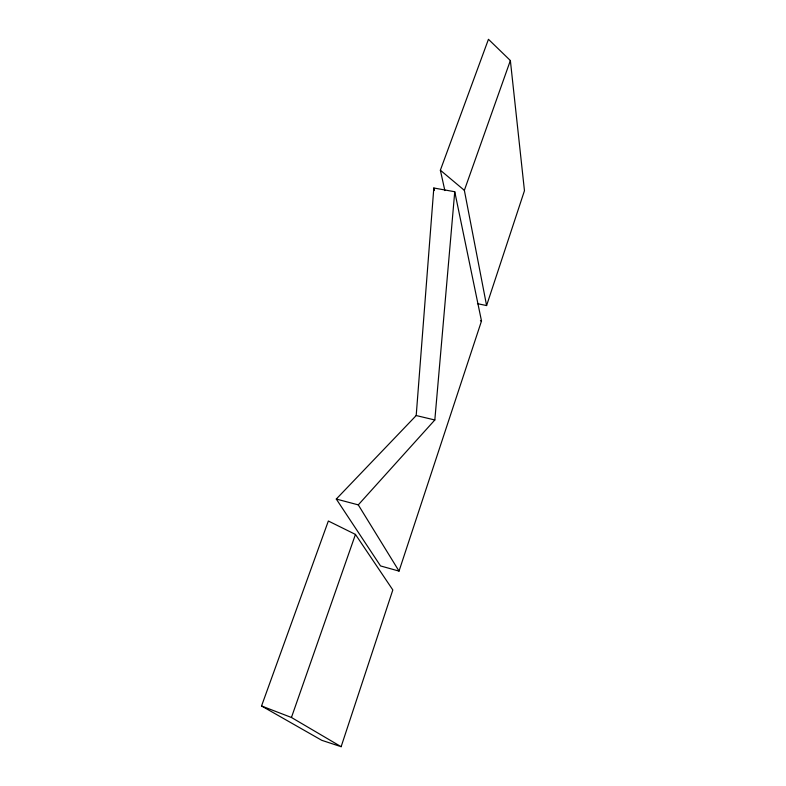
<?xml version="1.0" encoding="UTF-8"?>
<svg xmlns="http://www.w3.org/2000/svg" width="786" height="786" viewBox="0 0 786 786"><rect width="100%" height="100%" fill="white"/><g stroke="black" fill="none" stroke-linecap="round" stroke-linejoin="round"><path stroke-width="1.18" d="M416.197 415.548L433.823 188.001L454.75 191.735L481.504 321.002L399.033 571.098L380.522 565.93L336.29 499.051L416.197 415.548L434.825 419.979L454.75 191.735M341.134 746.7L392.823 589.942L355.459 534.421L328.351 521.01L261.541 705.975L321.769 740.314L341.134 746.7L291.439 717.48L261.541 705.975M477.446 303.671L486.593 305.558L524.458 190.703L510.369 60.542L488.45 39.3L440.366 170.208L444.856 190.576M291.439 717.48L355.459 534.421M486.593 305.558L464.359 190.34L510.369 60.542M336.29 499.051L358.278 504.877L434.825 419.979M480.423 320.776L481.504 321.002M440.366 170.208L464.359 190.34M358.278 504.877L399.033 571.098M433.823 188.001L434.383 190.379"/></g></svg>
